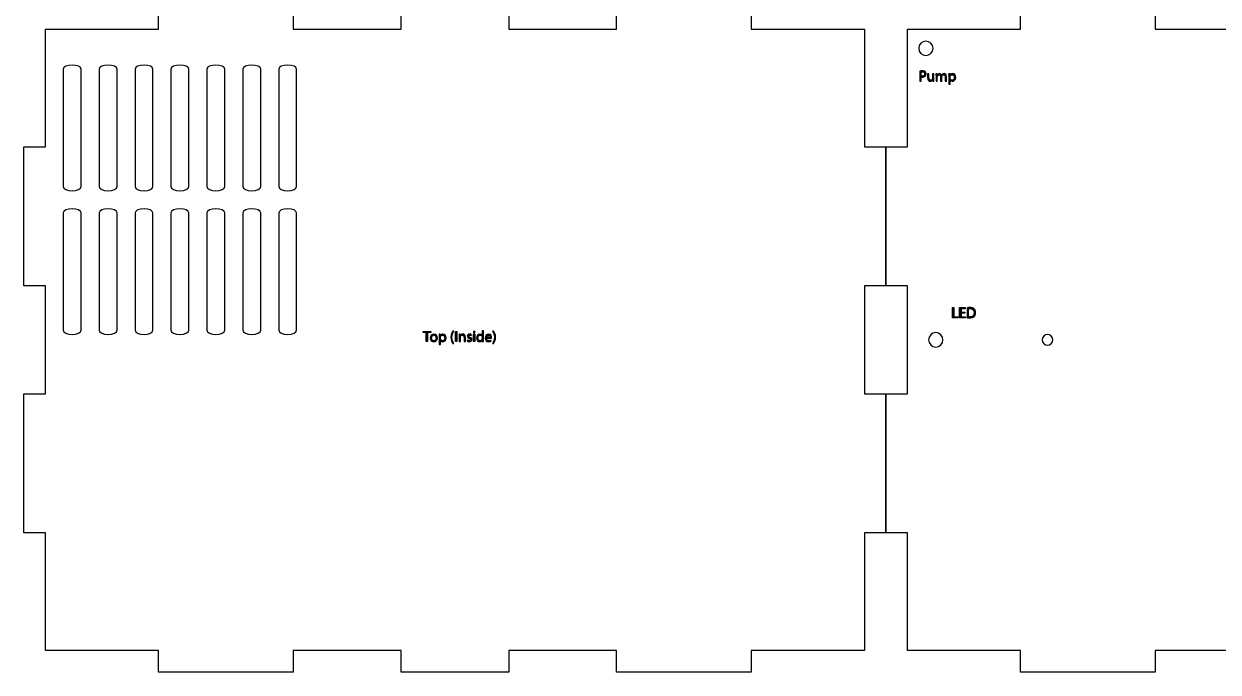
# Model space of a CAD drawing. Extents: x -743 to 1142, y -1188 to 1589.
# Drawn here: x -743 to 200, y -324 to 188 of the extents above; entities that cross this region are included whole.
import ezdxf

# ---------------------------------------------------------------- set-up
doc = ezdxf.new("R2010")
doc.units = 0
doc.header["$MEASUREMENT"] = 0
doc.layers.add('LAYER_1', color=7, linetype='CONTINUOUS')

# ---------------------------------------------------------------- blocks, each defined once
blk = doc.blocks.new('BLOCK_6')
at = {"layer": 'LAYER_1', "color": 7}
blk.add_lwpolyline([(-726.01, 183.49), (-636.72, 183.49), (-636.72, 200.5), (-530.42, 200.5), (-530.42, 183.49), (-445.38, 183.49), (-445.38, 200.5), (-360.34, 200.5), (-360.34, 183.49), (-275.3, 183.49), (-275.3, 200.5), (-169, 200.5), (-169, 183.49), (-79.71, 183.49), (-79.71, 90.66), (-62.7, 90.66), (-62.7, -19.18), (-79.71, -19.18), (-79.71, -104.22), (-62.7, -104.22), (-62.7, -214.07), (-79.71, -214.07), (-79.71, -306.9), (-169, -306.9), (-169, -323.91), (-275.3, -323.91), (-275.3, -306.9), (-360.34, -306.9), (-360.34, -323.91), (-445.38, -323.91), (-445.38, -306.9), (-530.42, -306.9), (-530.42, -323.91), (-636.72, -323.91), (-636.72, -306.9), (-726.01, -306.9), (-726.01, -214.07), (-743.02, -214.07), (-743.02, -104.22), (-726.01, -104.22), (-726.01, -19.18), (-743.02, -19.18), (-743.02, 90.66), (-726.01, 90.66), (-726.01, 183.49)], dxfattribs=at)
blk = doc.blocks.new('BLOCK_7')
at = {"layer": 'LAYER_1', "color": 7}
blk.add_lwpolyline([(-45.7, 183.49), (43.6, 183.49), (43.6, 200.5), (149.89, 200.5), (149.89, 183.49), (234.93, 183.49), (234.93, 200.5), (319.97, 200.5), (319.97, 183.49), (405.01, 183.49), (405.01, 200.5), (511.31, 200.5), (511.31, 183.49), (600.6, 183.49), (600.6, 90.66), (617.61, 90.66), (617.61, -19.18), (600.6, -19.18), (600.6, -104.22), (617.61, -104.22), (617.61, -214.07), (600.6, -214.07), (600.6, -306.9), (511.31, -306.9), (511.31, -323.91), (405.01, -323.91), (405.01, -306.9), (319.97, -306.9), (319.97, -323.91), (234.93, -323.91), (234.93, -306.9), (149.89, -306.9), (149.89, -323.91), (43.6, -323.91), (43.6, -306.9), (-45.7, -306.9), (-45.7, -214.07), (-62.7, -214.07), (-62.7, -104.22), (-45.7, -104.22), (-45.7, -19.18), (-62.7, -19.18), (-62.7, 90.66), (-45.7, 90.66), (-45.7, 183.49)], dxfattribs=at)
blk = doc.blocks.new('BLOCK_8')
at = {"layer": 'LAYER_1'}
h = blk.add_hatch(color=1, dxfattribs=at)
h.dxf.hatch_style = 2
h.paths.add_polyline_path([(-425.43, -55.93), (-427.89, -55.93), (-427.89, -55.04), (-421.9, -55.04), (-421.9, -55.93), (-424.37, -55.93), (-424.37, -63.12), (-425.43, -63.12)])
h = blk.add_hatch(color=1, dxfattribs=at)
h.dxf.hatch_style = 2
edge = h.paths.add_edge_path()
edge.add_spline(control_points=[(-403.65, -54.8), (-404.53, -55.99), (-405.15, -57.53), (-405.15, -59.72), (-405.15, -61.85), (-404.49, -63.38), (-403.65, -64.57), (-403.65, -64.57), (-404.47, -64.57), (-404.47, -64.57), (-405.22, -63.58), (-406.04, -62.04), (-406.04, -59.71), (-406.02, -57.35), (-405.22, -55.81), (-404.47, -54.8), (-404.47, -54.8), (-403.65, -54.8), (-403.65, -54.8)], knot_values=[0, 0, 0, 0, 1, 1, 1, 2, 2, 2, 3, 3, 3, 4, 4, 4, 5, 5, 5, 6, 6, 6, 6], degree=3, periodic=1)
h = blk.add_hatch(color=1, dxfattribs=at)
h.dxf.hatch_style = 2
h.paths.add_polyline_path([(-401.44, -55.04), (-401.44, -63.12), (-402.5, -63.12), (-402.5, -55.04)])
h = blk.add_hatch(color=1, dxfattribs=at)
h.dxf.hatch_style = 2
edge = h.paths.add_edge_path()
edge.add_spline(control_points=[(-386.95, -55.69), (-386.95, -56.05), (-387.2, -56.33), (-387.62, -56.33), (-388, -56.33), (-388.25, -56.05), (-388.25, -55.69), (-388.25, -55.33), (-387.99, -55.03), (-387.59, -55.03), (-387.21, -55.03), (-386.95, -55.32), (-386.95, -55.69)], knot_values=[0, 0, 0, 0, 1, 1, 1, 2, 2, 2, 3, 3, 3, 4, 4, 4, 4], degree=3, periodic=1)
h.paths.add_polyline_path([(-388.12, -63.12), (-388.12, -57.32), (-387.07, -57.32), (-387.07, -63.12)])
h = blk.add_hatch(color=1, dxfattribs=at)
h.dxf.hatch_style = 2
edge = h.paths.add_edge_path()
edge.add_spline(control_points=[(-380.31, -54.61), (-380.31, -54.61), (-380.31, -61.62), (-380.31, -61.62), (-380.31, -62.14), (-380.29, -62.73), (-380.26, -63.12), (-380.26, -63.12), (-381.2, -63.12), (-381.2, -63.12), (-381.2, -63.12), (-381.25, -62.12), (-381.25, -62.12), (-381.25, -62.12), (-381.28, -62.12), (-381.28, -62.12), (-381.6, -62.76), (-382.29, -63.25), (-383.24, -63.25), (-384.64, -63.25), (-385.73, -62.07), (-385.73, -60.3), (-385.74, -58.37), (-384.53, -57.2), (-383.13, -57.2), (-382.23, -57.2), (-381.64, -57.62), (-381.38, -58.07), (-381.38, -58.07), (-381.35, -58.07), (-381.35, -58.07), (-381.35, -58.07), (-381.35, -54.61), (-381.35, -54.61), (-381.35, -54.61), (-380.31, -54.61), (-380.31, -54.61)], knot_values=[0, 0, 0, 0, 1, 1, 1, 2, 2, 2, 3, 3, 3, 4, 4, 4, 5, 5, 5, 6, 6, 6, 7, 7, 7, 8, 8, 8, 9, 9, 9, 10, 10, 10, 11, 11, 11, 12, 12, 12, 12], degree=3, periodic=1)
edge = h.paths.add_edge_path()
edge.add_spline(control_points=[(-381.35, -59.68), (-381.35, -59.55), (-381.37, -59.37), (-381.4, -59.24), (-381.56, -58.58), (-382.13, -58.03), (-382.93, -58.03), (-384.02, -58.03), (-384.67, -58.99), (-384.67, -60.26), (-384.67, -61.43), (-384.08, -62.4), (-382.95, -62.4), (-382.24, -62.4), (-381.6, -61.92), (-381.4, -61.14), (-381.37, -61), (-381.35, -60.86), (-381.35, -60.69), (-381.35, -60.69), (-381.35, -59.68), (-381.35, -59.68)], knot_values=[0, 0, 0, 0, 1, 1, 1, 2, 2, 2, 3, 3, 3, 4, 4, 4, 5, 5, 5, 6, 6, 6, 7, 7, 7, 7], degree=3, periodic=1)
h = blk.add_hatch(color=1, dxfattribs=at)
h.dxf.hatch_style = 2
edge = h.paths.add_edge_path()
edge.add_spline(control_points=[(-373.17, -64.57), (-372.33, -63.39), (-371.67, -61.84), (-371.67, -59.68), (-371.67, -57.52), (-372.32, -56), (-373.17, -54.8), (-373.17, -54.8), (-372.35, -54.8), (-372.35, -54.8), (-371.6, -55.78), (-370.78, -57.33), (-370.78, -59.68), (-370.79, -62.03), (-371.6, -63.57), (-372.35, -64.57), (-372.35, -64.57), (-373.17, -64.57), (-373.17, -64.57)], knot_values=[0, 0, 0, 0, 1, 1, 1, 2, 2, 2, 3, 3, 3, 4, 4, 4, 5, 5, 5, 6, 6, 6, 6], degree=3, periodic=1)
h = blk.add_hatch(color=1, dxfattribs=at)
h.dxf.hatch_style = 2
edge = h.paths.add_edge_path()
edge.add_spline(control_points=[(-416.64, -60.17), (-416.64, -62.32), (-418.13, -63.25), (-419.53, -63.25), (-421.08, -63.25), (-422.31, -62.1), (-422.31, -60.27), (-422.31, -58.34), (-421.02, -57.2), (-419.43, -57.2), (-417.76, -57.2), (-416.64, -58.41), (-416.64, -60.17)], knot_values=[0, 0, 0, 0, 1, 1, 1, 2, 2, 2, 3, 3, 3, 4, 4, 4, 4], degree=3, periodic=1)
edge = h.paths.add_edge_path()
edge.add_spline(control_points=[(-421.23, -60.23), (-421.23, -61.5), (-420.51, -62.46), (-419.48, -62.46), (-418.47, -62.46), (-417.71, -61.52), (-417.71, -60.21), (-417.71, -59.23), (-418.21, -57.99), (-419.45, -57.99), (-420.69, -57.99), (-421.23, -59.14), (-421.23, -60.23)], knot_values=[0, 0, 0, 0, 1, 1, 1, 2, 2, 2, 3, 3, 3, 4, 4, 4, 4], degree=3, periodic=1)
h = blk.add_hatch(color=1, dxfattribs=at)
h.dxf.hatch_style = 2
edge = h.paths.add_edge_path()
edge.add_spline(control_points=[(-415.3, -59.21), (-415.3, -58.47), (-415.32, -57.87), (-415.35, -57.32), (-415.35, -57.32), (-414.41, -57.32), (-414.41, -57.32), (-414.41, -57.32), (-414.35, -58.31), (-414.35, -58.31), (-414.35, -58.31), (-414.33, -58.31), (-414.33, -58.31), (-413.91, -57.61), (-413.21, -57.2), (-412.27, -57.2), (-410.85, -57.2), (-409.8, -58.39), (-409.8, -60.14), (-409.8, -62.22), (-411.08, -63.25), (-412.45, -63.25), (-413.21, -63.25), (-413.89, -62.92), (-414.23, -62.34), (-414.23, -62.34), (-414.26, -62.34), (-414.26, -62.34), (-414.26, -62.34), (-414.26, -65.5), (-414.26, -65.5), (-414.26, -65.5), (-415.3, -65.5), (-415.3, -65.5), (-415.3, -65.5), (-415.3, -59.21), (-415.3, -59.21)], knot_values=[0, 0, 0, 0, 1, 1, 1, 2, 2, 2, 3, 3, 3, 4, 4, 4, 5, 5, 5, 6, 6, 6, 7, 7, 7, 8, 8, 8, 9, 9, 9, 10, 10, 10, 11, 11, 11, 12, 12, 12, 12], degree=3, periodic=1)
edge = h.paths.add_edge_path()
edge.add_spline(control_points=[(-414.26, -60.76), (-414.26, -60.92), (-414.25, -61.06), (-414.21, -61.19), (-414.02, -61.92), (-413.38, -62.43), (-412.63, -62.43), (-411.51, -62.43), (-410.86, -61.52), (-410.86, -60.18), (-410.86, -59.03), (-411.47, -58.04), (-412.59, -58.04), (-413.31, -58.04), (-413.99, -58.54), (-414.19, -59.33), (-414.22, -59.46), (-414.26, -59.62), (-414.26, -59.75), (-414.26, -59.75), (-414.26, -60.76), (-414.26, -60.76)], knot_values=[0, 0, 0, 0, 1, 1, 1, 2, 2, 2, 3, 3, 3, 4, 4, 4, 5, 5, 5, 6, 6, 6, 7, 7, 7, 7], degree=3, periodic=1)
h = blk.add_hatch(color=1, dxfattribs=at)
h.dxf.hatch_style = 2
edge = h.paths.add_edge_path()
edge.add_spline(control_points=[(-399.53, -58.89), (-399.53, -58.28), (-399.54, -57.8), (-399.58, -57.32), (-399.58, -57.32), (-398.65, -57.32), (-398.65, -57.32), (-398.65, -57.32), (-398.59, -58.28), (-398.59, -58.28), (-398.59, -58.28), (-398.56, -58.28), (-398.56, -58.28), (-398.27, -57.74), (-397.6, -57.2), (-396.64, -57.2), (-395.84, -57.2), (-394.59, -57.68), (-394.59, -59.67), (-394.59, -59.67), (-394.59, -63.12), (-394.59, -63.12), (-394.59, -63.12), (-395.65, -63.12), (-395.65, -63.12), (-395.65, -63.12), (-395.65, -59.78), (-395.65, -59.78), (-395.65, -58.84), (-396, -58.06), (-396.99, -58.06), (-397.67, -58.06), (-398.21, -58.55), (-398.41, -59.14), (-398.45, -59.27), (-398.48, -59.45), (-398.48, -59.63), (-398.48, -59.63), (-398.48, -63.12), (-398.48, -63.12), (-398.48, -63.12), (-399.53, -63.12), (-399.53, -63.12), (-399.53, -63.12), (-399.53, -58.89), (-399.53, -58.89)], knot_values=[0, 0, 0, 0, 1, 1, 1, 2, 2, 2, 3, 3, 3, 4, 4, 4, 5, 5, 5, 6, 6, 6, 7, 7, 7, 8, 8, 8, 9, 9, 9, 10, 10, 10, 11, 11, 11, 12, 12, 12, 13, 13, 13, 14, 14, 14, 15, 15, 15, 15], degree=3, periodic=1)
h = blk.add_hatch(color=1, dxfattribs=at)
h.dxf.hatch_style = 2
edge = h.paths.add_edge_path()
edge.add_spline(control_points=[(-393.02, -62.06), (-392.69, -62.25), (-392.14, -62.46), (-391.61, -62.46), (-390.86, -62.46), (-390.5, -62.09), (-390.5, -61.6), (-390.5, -61.1), (-390.8, -60.83), (-391.57, -60.54), (-392.62, -60.16), (-393.11, -59.6), (-393.11, -58.9), (-393.11, -57.97), (-392.35, -57.2), (-391.11, -57.2), (-390.52, -57.2), (-390.01, -57.35), (-389.69, -57.56), (-389.69, -57.56), (-389.95, -58.33), (-389.95, -58.33), (-390.17, -58.18), (-390.59, -57.98), (-391.13, -57.98), (-391.76, -57.98), (-392.09, -58.34), (-392.09, -58.77), (-392.09, -59.25), (-391.76, -59.46), (-391, -59.76), (-390.01, -60.14), (-389.48, -60.64), (-389.48, -61.5), (-389.48, -62.54), (-390.28, -63.25), (-391.64, -63.25), (-392.27, -63.25), (-392.86, -63.09), (-393.27, -62.85), (-393.27, -62.85), (-393.02, -62.06), (-393.02, -62.06)], knot_values=[0, 0, 0, 0, 1, 1, 1, 2, 2, 2, 3, 3, 3, 4, 4, 4, 5, 5, 5, 6, 6, 6, 7, 7, 7, 8, 8, 8, 9, 9, 9, 10, 10, 10, 11, 11, 11, 12, 12, 12, 13, 13, 13, 14, 14, 14, 14], degree=3, periodic=1)
h = blk.add_hatch(color=1, dxfattribs=at)
h.dxf.hatch_style = 2
edge = h.paths.add_edge_path()
edge.add_spline(control_points=[(-377.96, -60.41), (-377.93, -61.84), (-377.03, -62.43), (-375.97, -62.43), (-375.21, -62.43), (-374.74, -62.3), (-374.36, -62.13), (-374.36, -62.13), (-374.17, -62.88), (-374.17, -62.88), (-374.54, -63.05), (-375.19, -63.25), (-376.11, -63.25), (-377.9, -63.25), (-378.97, -62.07), (-378.97, -60.32), (-378.97, -58.57), (-377.93, -57.2), (-376.24, -57.2), (-374.34, -57.2), (-373.84, -58.85), (-373.84, -59.92), (-373.84, -60.14), (-373.86, -60.29), (-373.88, -60.41), (-373.88, -60.41), (-377.96, -60.41), (-377.96, -60.41)], knot_values=[0, 0, 0, 0, 1, 1, 1, 2, 2, 2, 3, 3, 3, 4, 4, 4, 5, 5, 5, 6, 6, 6, 7, 7, 7, 8, 8, 8, 9, 9, 9, 9], degree=3, periodic=1)
edge = h.paths.add_edge_path()
edge.add_spline(control_points=[(-374.86, -59.66), (-374.85, -59), (-375.14, -57.95), (-376.33, -57.95), (-377.41, -57.95), (-377.86, -58.93), (-377.95, -59.66), (-377.95, -59.66), (-374.86, -59.66), (-374.86, -59.66)], knot_values=[0, 0, 0, 0, 1, 1, 1, 2, 2, 2, 3, 3, 3, 3], degree=3, periodic=1)
for points in [[(-425.43, -55.93), (-427.89, -55.93), (-427.89, -55.04), (-421.9, -55.04), (-421.9, -55.93), (-424.37, -55.93), (-424.37, -63.12), (-425.43, -63.12), (-425.43, -55.93)], [(-401.44, -55.04), (-401.44, -63.12), (-402.5, -63.12), (-402.5, -55.04), (-401.44, -55.04)], [(-388.12, -63.12), (-388.12, -57.32), (-387.07, -57.32), (-387.07, -63.12), (-388.12, -63.12)]]:
    blk.add_lwpolyline(points, dxfattribs=at)
for points, knots in [([(-403.65, -54.8), (-404.53, -55.99), (-405.15, -57.53), (-405.15, -59.72), (-405.15, -61.85), (-404.49, -63.38), (-403.65, -64.57), (-403.65, -64.57), (-404.47, -64.57), (-404.47, -64.57), (-405.22, -63.58), (-406.04, -62.04), (-406.04, -59.71), (-406.02, -57.35), (-405.22, -55.81), (-404.47, -54.8), (-404.47, -54.8), (-403.65, -54.8), (-403.65, -54.8)], [0, 0, 0, 0, 1, 1, 1, 2, 2, 2, 3, 3, 3, 4, 4, 4, 5, 5, 5, 6, 6, 6, 6]), ([(-386.95, -55.69), (-386.95, -56.05), (-387.2, -56.33), (-387.62, -56.33), (-388, -56.33), (-388.25, -56.05), (-388.25, -55.69), (-388.25, -55.33), (-387.99, -55.03), (-387.59, -55.03), (-387.21, -55.03), (-386.95, -55.32), (-386.95, -55.69)], [0, 0, 0, 0, 1, 1, 1, 2, 2, 2, 3, 3, 3, 4, 4, 4, 4]), ([(-380.31, -54.61), (-380.31, -54.61), (-380.31, -61.62), (-380.31, -61.62), (-380.31, -62.14), (-380.29, -62.73), (-380.26, -63.12), (-380.26, -63.12), (-381.2, -63.12), (-381.2, -63.12), (-381.2, -63.12), (-381.25, -62.12), (-381.25, -62.12), (-381.25, -62.12), (-381.28, -62.12), (-381.28, -62.12), (-381.6, -62.76), (-382.29, -63.25), (-383.24, -63.25), (-384.64, -63.25), (-385.73, -62.07), (-385.73, -60.3), (-385.74, -58.37), (-384.53, -57.2), (-383.13, -57.2), (-382.23, -57.2), (-381.64, -57.62), (-381.38, -58.07), (-381.38, -58.07), (-381.35, -58.07), (-381.35, -58.07), (-381.35, -58.07), (-381.35, -54.61), (-381.35, -54.61), (-381.35, -54.61), (-380.31, -54.61), (-380.31, -54.61)], [0, 0, 0, 0, 1, 1, 1, 2, 2, 2, 3, 3, 3, 4, 4, 4, 5, 5, 5, 6, 6, 6, 7, 7, 7, 8, 8, 8, 9, 9, 9, 10, 10, 10, 11, 11, 11, 12, 12, 12, 12]), ([(-373.17, -64.57), (-372.33, -63.39), (-371.67, -61.84), (-371.67, -59.68), (-371.67, -57.52), (-372.32, -56), (-373.17, -54.8), (-373.17, -54.8), (-372.35, -54.8), (-372.35, -54.8), (-371.6, -55.78), (-370.78, -57.33), (-370.78, -59.68), (-370.79, -62.03), (-371.6, -63.57), (-372.35, -64.57), (-372.35, -64.57), (-373.17, -64.57), (-373.17, -64.57)], [0, 0, 0, 0, 1, 1, 1, 2, 2, 2, 3, 3, 3, 4, 4, 4, 5, 5, 5, 6, 6, 6, 6]), ([(-416.64, -60.17), (-416.64, -62.32), (-418.13, -63.25), (-419.53, -63.25), (-421.08, -63.25), (-422.31, -62.1), (-422.31, -60.27), (-422.31, -58.34), (-421.02, -57.2), (-419.43, -57.2), (-417.76, -57.2), (-416.64, -58.41), (-416.64, -60.17)], [0, 0, 0, 0, 1, 1, 1, 2, 2, 2, 3, 3, 3, 4, 4, 4, 4]), ([(-421.23, -60.23), (-421.23, -61.5), (-420.51, -62.46), (-419.48, -62.46), (-418.47, -62.46), (-417.71, -61.52), (-417.71, -60.21), (-417.71, -59.23), (-418.21, -57.99), (-419.45, -57.99), (-420.69, -57.99), (-421.23, -59.14), (-421.23, -60.23)], [0, 0, 0, 0, 1, 1, 1, 2, 2, 2, 3, 3, 3, 4, 4, 4, 4]), ([(-415.3, -59.21), (-415.3, -58.47), (-415.32, -57.87), (-415.35, -57.32), (-415.35, -57.32), (-414.41, -57.32), (-414.41, -57.32), (-414.41, -57.32), (-414.35, -58.31), (-414.35, -58.31), (-414.35, -58.31), (-414.33, -58.31), (-414.33, -58.31), (-413.91, -57.61), (-413.21, -57.2), (-412.27, -57.2), (-410.85, -57.2), (-409.8, -58.39), (-409.8, -60.14), (-409.8, -62.22), (-411.08, -63.25), (-412.45, -63.25), (-413.21, -63.25), (-413.89, -62.92), (-414.23, -62.34), (-414.23, -62.34), (-414.26, -62.34), (-414.26, -62.34), (-414.26, -62.34), (-414.26, -65.5), (-414.26, -65.5), (-414.26, -65.5), (-415.3, -65.5), (-415.3, -65.5), (-415.3, -65.5), (-415.3, -59.21), (-415.3, -59.21)], [0, 0, 0, 0, 1, 1, 1, 2, 2, 2, 3, 3, 3, 4, 4, 4, 5, 5, 5, 6, 6, 6, 7, 7, 7, 8, 8, 8, 9, 9, 9, 10, 10, 10, 11, 11, 11, 12, 12, 12, 12]), ([(-414.26, -60.76), (-414.26, -60.92), (-414.25, -61.06), (-414.21, -61.19), (-414.02, -61.92), (-413.38, -62.43), (-412.63, -62.43), (-411.51, -62.43), (-410.86, -61.52), (-410.86, -60.18), (-410.86, -59.03), (-411.47, -58.04), (-412.59, -58.04), (-413.31, -58.04), (-413.99, -58.54), (-414.19, -59.33), (-414.22, -59.46), (-414.26, -59.62), (-414.26, -59.75), (-414.26, -59.75), (-414.26, -60.76), (-414.26, -60.76)], [0, 0, 0, 0, 1, 1, 1, 2, 2, 2, 3, 3, 3, 4, 4, 4, 5, 5, 5, 6, 6, 6, 7, 7, 7, 7]), ([(-399.53, -58.89), (-399.53, -58.28), (-399.54, -57.8), (-399.58, -57.32), (-399.58, -57.32), (-398.65, -57.32), (-398.65, -57.32), (-398.65, -57.32), (-398.59, -58.28), (-398.59, -58.28), (-398.59, -58.28), (-398.56, -58.28), (-398.56, -58.28), (-398.27, -57.74), (-397.6, -57.2), (-396.64, -57.2), (-395.84, -57.2), (-394.59, -57.68), (-394.59, -59.67), (-394.59, -59.67), (-394.59, -63.12), (-394.59, -63.12), (-394.59, -63.12), (-395.65, -63.12), (-395.65, -63.12), (-395.65, -63.12), (-395.65, -59.78), (-395.65, -59.78), (-395.65, -58.84), (-396, -58.06), (-396.99, -58.06), (-397.67, -58.06), (-398.21, -58.55), (-398.41, -59.14), (-398.45, -59.27), (-398.48, -59.45), (-398.48, -59.63), (-398.48, -59.63), (-398.48, -63.12), (-398.48, -63.12), (-398.48, -63.12), (-399.53, -63.12), (-399.53, -63.12), (-399.53, -63.12), (-399.53, -58.89), (-399.53, -58.89)], [0, 0, 0, 0, 1, 1, 1, 2, 2, 2, 3, 3, 3, 4, 4, 4, 5, 5, 5, 6, 6, 6, 7, 7, 7, 8, 8, 8, 9, 9, 9, 10, 10, 10, 11, 11, 11, 12, 12, 12, 13, 13, 13, 14, 14, 14, 15, 15, 15, 15]), ([(-393.02, -62.06), (-392.69, -62.25), (-392.14, -62.46), (-391.61, -62.46), (-390.86, -62.46), (-390.5, -62.09), (-390.5, -61.6), (-390.5, -61.1), (-390.8, -60.83), (-391.57, -60.54), (-392.62, -60.16), (-393.11, -59.6), (-393.11, -58.9), (-393.11, -57.97), (-392.35, -57.2), (-391.11, -57.2), (-390.52, -57.2), (-390.01, -57.35), (-389.69, -57.56), (-389.69, -57.56), (-389.95, -58.33), (-389.95, -58.33), (-390.17, -58.18), (-390.59, -57.98), (-391.13, -57.98), (-391.76, -57.98), (-392.09, -58.34), (-392.09, -58.77), (-392.09, -59.25), (-391.76, -59.46), (-391, -59.76), (-390.01, -60.14), (-389.48, -60.64), (-389.48, -61.5), (-389.48, -62.54), (-390.28, -63.25), (-391.64, -63.25), (-392.27, -63.25), (-392.86, -63.09), (-393.27, -62.85), (-393.27, -62.85), (-393.02, -62.06), (-393.02, -62.06)], [0, 0, 0, 0, 1, 1, 1, 2, 2, 2, 3, 3, 3, 4, 4, 4, 5, 5, 5, 6, 6, 6, 7, 7, 7, 8, 8, 8, 9, 9, 9, 10, 10, 10, 11, 11, 11, 12, 12, 12, 13, 13, 13, 14, 14, 14, 14]), ([(-381.35, -59.68), (-381.35, -59.55), (-381.37, -59.37), (-381.4, -59.24), (-381.56, -58.58), (-382.13, -58.03), (-382.93, -58.03), (-384.02, -58.03), (-384.67, -58.99), (-384.67, -60.26), (-384.67, -61.43), (-384.08, -62.4), (-382.95, -62.4), (-382.24, -62.4), (-381.6, -61.92), (-381.4, -61.14), (-381.37, -61), (-381.35, -60.86), (-381.35, -60.69), (-381.35, -60.69), (-381.35, -59.68), (-381.35, -59.68)], [0, 0, 0, 0, 1, 1, 1, 2, 2, 2, 3, 3, 3, 4, 4, 4, 5, 5, 5, 6, 6, 6, 7, 7, 7, 7]), ([(-377.96, -60.41), (-377.93, -61.84), (-377.03, -62.43), (-375.97, -62.43), (-375.21, -62.43), (-374.74, -62.3), (-374.36, -62.13), (-374.36, -62.13), (-374.17, -62.88), (-374.17, -62.88), (-374.54, -63.05), (-375.19, -63.25), (-376.11, -63.25), (-377.9, -63.25), (-378.97, -62.07), (-378.97, -60.32), (-378.97, -58.57), (-377.93, -57.2), (-376.24, -57.2), (-374.34, -57.2), (-373.84, -58.85), (-373.84, -59.92), (-373.84, -60.14), (-373.86, -60.29), (-373.88, -60.41), (-373.88, -60.41), (-377.96, -60.41), (-377.96, -60.41)], [0, 0, 0, 0, 1, 1, 1, 2, 2, 2, 3, 3, 3, 4, 4, 4, 5, 5, 5, 6, 6, 6, 7, 7, 7, 8, 8, 8, 9, 9, 9, 9]), ([(-374.86, -59.66), (-374.85, -59), (-375.14, -57.95), (-376.33, -57.95), (-377.41, -57.95), (-377.86, -58.93), (-377.95, -59.66), (-377.95, -59.66), (-374.86, -59.66), (-374.86, -59.66)], [0, 0, 0, 0, 1, 1, 1, 2, 2, 2, 3, 3, 3, 3])]:
    blk.add_open_spline(points, degree=3, knots=knots, dxfattribs=at)
blk = doc.blocks.new('BLOCK_16')
at = {"layer": 'LAYER_1'}
h = blk.add_hatch(color=1, dxfattribs=at)
h.dxf.hatch_style = 2
edge = h.paths.add_edge_path()
edge.add_spline(control_points=[(-35.92, 150.4), (-35.41, 150.49), (-34.75, 150.56), (-33.91, 150.56), (-32.88, 150.56), (-32.13, 150.32), (-31.65, 149.89), (-31.22, 149.5), (-30.94, 148.91), (-30.94, 148.2), (-30.94, 147.46), (-31.16, 146.89), (-31.56, 146.47), (-32.13, 145.88), (-33.02, 145.58), (-34.03, 145.58), (-34.35, 145.58), (-34.63, 145.59), (-34.87, 145.65), (-34.87, 145.65), (-34.87, 142.41), (-34.87, 142.41), (-34.87, 142.41), (-35.92, 142.41), (-35.92, 142.41), (-35.92, 142.41), (-35.92, 150.4), (-35.92, 150.4)], knot_values=[0, 0, 0, 0, 1, 1, 1, 2, 2, 2, 3, 3, 3, 4, 4, 4, 5, 5, 5, 6, 6, 6, 7, 7, 7, 8, 8, 8, 9, 9, 9, 9], degree=3, periodic=1)
edge = h.paths.add_edge_path()
edge.add_spline(control_points=[(-34.87, 146.5), (-34.65, 146.44), (-34.36, 146.42), (-34.01, 146.42), (-32.75, 146.42), (-31.98, 147.04), (-31.98, 148.13), (-31.98, 149.21), (-32.75, 149.73), (-33.89, 149.73), (-34.35, 149.73), (-34.69, 149.69), (-34.87, 149.65), (-34.87, 149.65), (-34.87, 146.5), (-34.87, 146.5)], knot_values=[0, 0, 0, 0, 1, 1, 1, 2, 2, 2, 3, 3, 3, 4, 4, 4, 5, 5, 5, 5], degree=3, periodic=1)
h = blk.add_hatch(color=1, dxfattribs=at)
h.dxf.hatch_style = 2
edge = h.paths.add_edge_path()
edge.add_spline(control_points=[(-24.89, 144.01), (-24.89, 143.4), (-24.88, 142.87), (-24.84, 142.41), (-24.84, 142.41), (-25.78, 142.41), (-25.78, 142.41), (-25.78, 142.41), (-25.84, 143.36), (-25.84, 143.36), (-25.84, 143.36), (-25.86, 143.36), (-25.86, 143.36), (-26.13, 142.89), (-26.75, 142.28), (-27.78, 142.28), (-28.69, 142.28), (-29.79, 142.8), (-29.79, 144.83), (-29.79, 144.83), (-29.79, 148.22), (-29.79, 148.22), (-29.79, 148.22), (-28.73, 148.22), (-28.73, 148.22), (-28.73, 148.22), (-28.73, 145.02), (-28.73, 145.02), (-28.73, 143.91), (-28.38, 143.16), (-27.43, 143.16), (-26.73, 143.16), (-26.24, 143.65), (-26.04, 144.13), (-25.98, 144.27), (-25.95, 144.46), (-25.95, 144.67), (-25.95, 144.67), (-25.95, 148.22), (-25.95, 148.22), (-25.95, 148.22), (-24.89, 148.22), (-24.89, 148.22), (-24.89, 148.22), (-24.89, 144.01), (-24.89, 144.01)], knot_values=[0, 0, 0, 0, 1, 1, 1, 2, 2, 2, 3, 3, 3, 4, 4, 4, 5, 5, 5, 6, 6, 6, 7, 7, 7, 8, 8, 8, 9, 9, 9, 10, 10, 10, 11, 11, 11, 12, 12, 12, 13, 13, 13, 14, 14, 14, 15, 15, 15, 15], degree=3, periodic=1)
h = blk.add_hatch(color=1, dxfattribs=at)
h.dxf.hatch_style = 2
edge = h.paths.add_edge_path()
edge.add_spline(control_points=[(-23.14, 146.65), (-23.14, 147.26), (-23.16, 147.74), (-23.19, 148.22), (-23.19, 148.22), (-22.26, 148.22), (-22.26, 148.22), (-22.26, 148.22), (-22.21, 147.27), (-22.21, 147.27), (-22.21, 147.27), (-22.18, 147.27), (-22.18, 147.27), (-21.85, 147.82), (-21.31, 148.34), (-20.34, 148.34), (-19.56, 148.34), (-18.96, 147.86), (-18.71, 147.18), (-18.71, 147.18), (-18.69, 147.18), (-18.69, 147.18), (-18.51, 147.51), (-18.27, 147.75), (-18.03, 147.93), (-17.68, 148.2), (-17.31, 148.34), (-16.76, 148.34), (-15.98, 148.34), (-14.84, 147.83), (-14.84, 145.82), (-14.84, 145.82), (-14.84, 142.41), (-14.84, 142.41), (-14.84, 142.41), (-15.87, 142.41), (-15.87, 142.41), (-15.87, 142.41), (-15.87, 145.69), (-15.87, 145.69), (-15.87, 146.82), (-16.29, 147.48), (-17.13, 147.48), (-17.74, 147.48), (-18.2, 147.03), (-18.39, 146.53), (-18.44, 146.37), (-18.47, 146.19), (-18.47, 146), (-18.47, 146), (-18.47, 142.41), (-18.47, 142.41), (-18.47, 142.41), (-19.5, 142.41), (-19.5, 142.41), (-19.5, 142.41), (-19.5, 145.89), (-19.5, 145.89), (-19.5, 146.82), (-19.91, 147.48), (-20.71, 147.48), (-21.36, 147.48), (-21.85, 146.95), (-22.02, 146.42), (-22.08, 146.28), (-22.11, 146.08), (-22.11, 145.9), (-22.11, 145.9), (-22.11, 142.41), (-22.11, 142.41), (-22.11, 142.41), (-23.14, 142.41), (-23.14, 142.41), (-23.14, 142.41), (-23.14, 146.65), (-23.14, 146.65)], knot_values=[0, 0, 0, 0, 1, 1, 1, 2, 2, 2, 3, 3, 3, 4, 4, 4, 5, 5, 5, 6, 6, 6, 7, 7, 7, 8, 8, 8, 9, 9, 9, 10, 10, 10, 11, 11, 11, 12, 12, 12, 13, 13, 13, 14, 14, 14, 15, 15, 15, 16, 16, 16, 17, 17, 17, 18, 18, 18, 19, 19, 19, 20, 20, 20, 21, 21, 21, 22, 22, 22, 23, 23, 23, 24, 24, 24, 25, 25, 25, 25], degree=3, periodic=1)
h = blk.add_hatch(color=1, dxfattribs=at)
h.dxf.hatch_style = 2
edge = h.paths.add_edge_path()
edge.add_spline(control_points=[(-13.13, 146.32), (-13.13, 147.07), (-13.15, 147.67), (-13.18, 148.22), (-13.18, 148.22), (-12.24, 148.22), (-12.24, 148.22), (-12.24, 148.22), (-12.18, 147.22), (-12.18, 147.22), (-12.18, 147.22), (-12.16, 147.22), (-12.16, 147.22), (-11.74, 147.93), (-11.04, 148.34), (-10.1, 148.34), (-8.68, 148.34), (-7.62, 147.15), (-7.62, 145.4), (-7.62, 143.31), (-8.91, 142.28), (-10.28, 142.28), (-11.04, 142.28), (-11.71, 142.62), (-12.06, 143.19), (-12.06, 143.19), (-12.09, 143.19), (-12.09, 143.19), (-12.09, 143.19), (-12.09, 140.04), (-12.09, 140.04), (-12.09, 140.04), (-13.13, 140.04), (-13.13, 140.04), (-13.13, 140.04), (-13.13, 146.32), (-13.13, 146.32)], knot_values=[0, 0, 0, 0, 1, 1, 1, 2, 2, 2, 3, 3, 3, 4, 4, 4, 5, 5, 5, 6, 6, 6, 7, 7, 7, 8, 8, 8, 9, 9, 9, 10, 10, 10, 11, 11, 11, 12, 12, 12, 12], degree=3, periodic=1)
edge = h.paths.add_edge_path()
edge.add_spline(control_points=[(-12.09, 144.78), (-12.09, 144.62), (-12.07, 144.48), (-12.04, 144.34), (-11.85, 143.61), (-11.21, 143.11), (-10.46, 143.11), (-9.34, 143.11), (-8.69, 144.02), (-8.69, 145.35), (-8.69, 146.5), (-9.3, 147.5), (-10.42, 147.5), (-11.14, 147.5), (-11.82, 147), (-12.01, 146.2), (-12.05, 146.07), (-12.09, 145.92), (-12.09, 145.78), (-12.09, 145.78), (-12.09, 144.78), (-12.09, 144.78)], knot_values=[0, 0, 0, 0, 1, 1, 1, 2, 2, 2, 3, 3, 3, 4, 4, 4, 5, 5, 5, 6, 6, 6, 7, 7, 7, 7], degree=3, periodic=1)
for points, knots in [([(-35.92, 150.4), (-35.41, 150.49), (-34.75, 150.56), (-33.91, 150.56), (-32.88, 150.56), (-32.13, 150.32), (-31.65, 149.89), (-31.22, 149.5), (-30.94, 148.91), (-30.94, 148.2), (-30.94, 147.46), (-31.16, 146.89), (-31.56, 146.47), (-32.13, 145.88), (-33.02, 145.58), (-34.03, 145.58), (-34.35, 145.58), (-34.63, 145.59), (-34.87, 145.65), (-34.87, 145.65), (-34.87, 142.41), (-34.87, 142.41), (-34.87, 142.41), (-35.92, 142.41), (-35.92, 142.41), (-35.92, 142.41), (-35.92, 150.4), (-35.92, 150.4)], [0, 0, 0, 0, 1, 1, 1, 2, 2, 2, 3, 3, 3, 4, 4, 4, 5, 5, 5, 6, 6, 6, 7, 7, 7, 8, 8, 8, 9, 9, 9, 9]), ([(-34.87, 146.5), (-34.65, 146.44), (-34.36, 146.42), (-34.01, 146.42), (-32.75, 146.42), (-31.98, 147.04), (-31.98, 148.13), (-31.98, 149.21), (-32.75, 149.73), (-33.89, 149.73), (-34.35, 149.73), (-34.69, 149.69), (-34.87, 149.65), (-34.87, 149.65), (-34.87, 146.5), (-34.87, 146.5)], [0, 0, 0, 0, 1, 1, 1, 2, 2, 2, 3, 3, 3, 4, 4, 4, 5, 5, 5, 5]), ([(-24.89, 144.01), (-24.89, 143.4), (-24.88, 142.87), (-24.84, 142.41), (-24.84, 142.41), (-25.78, 142.41), (-25.78, 142.41), (-25.78, 142.41), (-25.84, 143.36), (-25.84, 143.36), (-25.84, 143.36), (-25.86, 143.36), (-25.86, 143.36), (-26.13, 142.89), (-26.75, 142.28), (-27.78, 142.28), (-28.69, 142.28), (-29.79, 142.8), (-29.79, 144.83), (-29.79, 144.83), (-29.79, 148.22), (-29.79, 148.22), (-29.79, 148.22), (-28.73, 148.22), (-28.73, 148.22), (-28.73, 148.22), (-28.73, 145.02), (-28.73, 145.02), (-28.73, 143.91), (-28.38, 143.16), (-27.43, 143.16), (-26.73, 143.16), (-26.24, 143.65), (-26.04, 144.13), (-25.98, 144.27), (-25.95, 144.46), (-25.95, 144.67), (-25.95, 144.67), (-25.95, 148.22), (-25.95, 148.22), (-25.95, 148.22), (-24.89, 148.22), (-24.89, 148.22), (-24.89, 148.22), (-24.89, 144.01), (-24.89, 144.01)], [0, 0, 0, 0, 1, 1, 1, 2, 2, 2, 3, 3, 3, 4, 4, 4, 5, 5, 5, 6, 6, 6, 7, 7, 7, 8, 8, 8, 9, 9, 9, 10, 10, 10, 11, 11, 11, 12, 12, 12, 13, 13, 13, 14, 14, 14, 15, 15, 15, 15]), ([(-23.14, 146.65), (-23.14, 147.26), (-23.16, 147.74), (-23.19, 148.22), (-23.19, 148.22), (-22.26, 148.22), (-22.26, 148.22), (-22.26, 148.22), (-22.21, 147.27), (-22.21, 147.27), (-22.21, 147.27), (-22.18, 147.27), (-22.18, 147.27), (-21.85, 147.82), (-21.31, 148.34), (-20.34, 148.34), (-19.56, 148.34), (-18.96, 147.86), (-18.71, 147.18), (-18.71, 147.18), (-18.69, 147.18), (-18.69, 147.18), (-18.51, 147.51), (-18.27, 147.75), (-18.03, 147.93), (-17.68, 148.2), (-17.31, 148.34), (-16.76, 148.34), (-15.98, 148.34), (-14.84, 147.83), (-14.84, 145.82), (-14.84, 145.82), (-14.84, 142.41), (-14.84, 142.41), (-14.84, 142.41), (-15.87, 142.41), (-15.87, 142.41), (-15.87, 142.41), (-15.87, 145.69), (-15.87, 145.69), (-15.87, 146.82), (-16.29, 147.48), (-17.13, 147.48), (-17.74, 147.48), (-18.2, 147.03), (-18.39, 146.53), (-18.44, 146.37), (-18.47, 146.19), (-18.47, 146), (-18.47, 146), (-18.47, 142.41), (-18.47, 142.41), (-18.47, 142.41), (-19.5, 142.41), (-19.5, 142.41), (-19.5, 142.41), (-19.5, 145.89), (-19.5, 145.89), (-19.5, 146.82), (-19.91, 147.48), (-20.71, 147.48), (-21.36, 147.48), (-21.85, 146.95), (-22.02, 146.42), (-22.08, 146.28), (-22.11, 146.08), (-22.11, 145.9), (-22.11, 145.9), (-22.11, 142.41), (-22.11, 142.41), (-22.11, 142.41), (-23.14, 142.41), (-23.14, 142.41), (-23.14, 142.41), (-23.14, 146.65), (-23.14, 146.65)], [0, 0, 0, 0, 1, 1, 1, 2, 2, 2, 3, 3, 3, 4, 4, 4, 5, 5, 5, 6, 6, 6, 7, 7, 7, 8, 8, 8, 9, 9, 9, 10, 10, 10, 11, 11, 11, 12, 12, 12, 13, 13, 13, 14, 14, 14, 15, 15, 15, 16, 16, 16, 17, 17, 17, 18, 18, 18, 19, 19, 19, 20, 20, 20, 21, 21, 21, 22, 22, 22, 23, 23, 23, 24, 24, 24, 25, 25, 25, 25]), ([(-13.13, 146.32), (-13.13, 147.07), (-13.15, 147.67), (-13.18, 148.22), (-13.18, 148.22), (-12.24, 148.22), (-12.24, 148.22), (-12.24, 148.22), (-12.18, 147.22), (-12.18, 147.22), (-12.18, 147.22), (-12.16, 147.22), (-12.16, 147.22), (-11.74, 147.93), (-11.04, 148.34), (-10.1, 148.34), (-8.68, 148.34), (-7.62, 147.15), (-7.62, 145.4), (-7.62, 143.31), (-8.91, 142.28), (-10.28, 142.28), (-11.04, 142.28), (-11.71, 142.62), (-12.06, 143.19), (-12.06, 143.19), (-12.09, 143.19), (-12.09, 143.19), (-12.09, 143.19), (-12.09, 140.04), (-12.09, 140.04), (-12.09, 140.04), (-13.13, 140.04), (-13.13, 140.04), (-13.13, 140.04), (-13.13, 146.32), (-13.13, 146.32)], [0, 0, 0, 0, 1, 1, 1, 2, 2, 2, 3, 3, 3, 4, 4, 4, 5, 5, 5, 6, 6, 6, 7, 7, 7, 8, 8, 8, 9, 9, 9, 10, 10, 10, 11, 11, 11, 12, 12, 12, 12]), ([(-12.09, 144.78), (-12.09, 144.62), (-12.07, 144.48), (-12.04, 144.34), (-11.85, 143.61), (-11.21, 143.11), (-10.46, 143.11), (-9.34, 143.11), (-8.69, 144.02), (-8.69, 145.35), (-8.69, 146.5), (-9.3, 147.5), (-10.42, 147.5), (-11.14, 147.5), (-11.82, 147), (-12.01, 146.2), (-12.05, 146.07), (-12.09, 145.92), (-12.09, 145.78), (-12.09, 145.78), (-12.09, 144.78), (-12.09, 144.78)], [0, 0, 0, 0, 1, 1, 1, 2, 2, 2, 3, 3, 3, 4, 4, 4, 5, 5, 5, 6, 6, 6, 7, 7, 7, 7])]:
    blk.add_open_spline(points, degree=3, knots=knots, dxfattribs=at)
blk = doc.blocks.new('BLOCK_17')
at = {"layer": 'LAYER_1'}
h = blk.add_hatch(color=1, dxfattribs=at)
h.dxf.hatch_style = 2
h.paths.add_polyline_path([(-10.14, -36.33), (-9.08, -36.33), (-9.08, -43.54), (-5.63, -43.54), (-5.63, -44.42), (-10.14, -44.42)])
h = blk.add_hatch(color=1, dxfattribs=at)
h.dxf.hatch_style = 2
h.paths.add_polyline_path([(-0.29, -40.63), (-3.42, -40.63), (-3.42, -43.54), (0.08, -43.54), (0.08, -44.42), (-4.48, -44.42), (-4.48, -36.33), (-0.1, -36.33), (-0.1, -37.21), (-3.42, -37.21), (-3.42, -39.76), (-0.29, -39.76)])
h = blk.add_hatch(color=1, dxfattribs=at)
h.dxf.hatch_style = 2
edge = h.paths.add_edge_path()
edge.add_spline(control_points=[(1.44, -36.45), (2.08, -36.34), (2.83, -36.27), (3.66, -36.27), (5.16, -36.27), (6.23, -36.63), (6.93, -37.28), (7.67, -37.94), (8.08, -38.88), (8.08, -40.18), (8.08, -41.5), (7.67, -42.58), (6.92, -43.32), (6.15, -44.08), (4.91, -44.49), (3.34, -44.49), (2.58, -44.49), (1.97, -44.45), (1.44, -44.39), (1.44, -44.39), (1.44, -36.45), (1.44, -36.45)], knot_values=[0, 0, 0, 0, 1, 1, 1, 2, 2, 2, 3, 3, 3, 4, 4, 4, 5, 5, 5, 6, 6, 6, 7, 7, 7, 7], degree=3, periodic=1)
edge = h.paths.add_edge_path()
edge.add_spline(control_points=[(2.48, -43.6), (2.75, -43.64), (3.13, -43.65), (3.54, -43.65), (5.78, -43.65), (6.98, -42.4), (6.98, -40.22), (6.99, -38.31), (5.91, -37.1), (3.71, -37.1), (3.17, -37.1), (2.76, -37.15), (2.48, -37.21), (2.48, -37.21), (2.48, -43.6), (2.48, -43.6)], knot_values=[0, 0, 0, 0, 1, 1, 1, 2, 2, 2, 3, 3, 3, 4, 4, 4, 5, 5, 5, 5], degree=3, periodic=1)
for points in [[(-10.14, -36.33), (-9.08, -36.33), (-9.08, -43.54), (-5.63, -43.54), (-5.63, -44.42), (-10.14, -44.42), (-10.14, -36.33)], [(-0.29, -40.63), (-3.42, -40.63), (-3.42, -43.54), (0.08, -43.54), (0.08, -44.42), (-4.48, -44.42), (-4.48, -36.33), (-0.1, -36.33), (-0.1, -37.21), (-3.42, -37.21), (-3.42, -39.76), (-0.29, -39.76), (-0.29, -40.63)]]:
    blk.add_lwpolyline(points, dxfattribs=at)
for points, knots in [([(1.44, -36.45), (2.08, -36.34), (2.83, -36.27), (3.66, -36.27), (5.16, -36.27), (6.23, -36.63), (6.93, -37.28), (7.67, -37.94), (8.08, -38.88), (8.08, -40.18), (8.08, -41.5), (7.67, -42.58), (6.92, -43.32), (6.15, -44.08), (4.91, -44.49), (3.34, -44.49), (2.58, -44.49), (1.97, -44.45), (1.44, -44.39), (1.44, -44.39), (1.44, -36.45), (1.44, -36.45)], [0, 0, 0, 0, 1, 1, 1, 2, 2, 2, 3, 3, 3, 4, 4, 4, 5, 5, 5, 6, 6, 6, 7, 7, 7, 7]), ([(2.48, -43.6), (2.75, -43.64), (3.13, -43.65), (3.54, -43.65), (5.78, -43.65), (6.98, -42.4), (6.98, -40.22), (6.99, -38.31), (5.91, -37.1), (3.71, -37.1), (3.17, -37.1), (2.76, -37.15), (2.48, -37.21), (2.48, -37.21), (2.48, -43.6), (2.48, -43.6)], [0, 0, 0, 0, 1, 1, 1, 2, 2, 2, 3, 3, 3, 4, 4, 4, 5, 5, 5, 5])]:
    blk.add_open_spline(points, degree=3, knots=knots, dxfattribs=at)

msp = doc.modelspace()

# ---------------------------------------------------------------- linework, layer by layer
at = {"layer": 'LAYER_1', "color": 7}
for points, knots in [([(-31.16, 174), (-28.03, 174), (-25.49, 171.46), (-25.49, 168.33), (-25.49, 165.2), (-28.03, 162.66), (-31.16, 162.66), (-34.29, 162.66), (-36.83, 165.2), (-36.83, 168.33), (-36.83, 171.46), (-34.29, 174), (-31.16, 174)], [0, 0, 0, 0, 1, 1, 1, 2, 2, 2, 3, 3, 3, 4, 4, 4, 4]), ([(-697.83, 59.28), (-697.83, 57.42), (-701, 55.91), (-704.91, 55.91), (-704.91, 55.91), (-704.91, 55.91), (-704.91, 55.91), (-708.83, 55.91), (-712, 57.42), (-712, 59.28), (-712, 59.28), (-712, 151.75), (-712, 151.75), (-712, 153.61), (-708.83, 155.12), (-704.91, 155.12), (-704.91, 155.12), (-704.91, 155.12), (-704.91, 155.12), (-701, 155.12), (-697.83, 153.61), (-697.83, 151.75), (-697.83, 151.75), (-697.83, 59.28), (-697.83, 59.28)], [0, 0, 0, 0, 1, 1, 1, 2, 2, 2, 3, 3, 3, 4, 4, 4, 5, 5, 5, 6, 6, 6, 7, 7, 7, 8, 8, 8, 8]), ([(-669.48, 59.28), (-669.48, 57.42), (-672.65, 55.91), (-676.57, 55.91), (-676.57, 55.91), (-676.57, 55.91), (-676.57, 55.91), (-680.48, 55.91), (-683.65, 57.42), (-683.65, 59.28), (-683.65, 59.28), (-683.65, 151.75), (-683.65, 151.75), (-683.65, 153.61), (-680.48, 155.12), (-676.57, 155.12), (-676.57, 155.12), (-676.57, 155.12), (-676.57, 155.12), (-672.65, 155.12), (-669.48, 153.61), (-669.48, 151.75), (-669.48, 151.75), (-669.48, 59.28), (-669.48, 59.28)], [0, 0, 0, 0, 1, 1, 1, 2, 2, 2, 3, 3, 3, 4, 4, 4, 5, 5, 5, 6, 6, 6, 7, 7, 7, 8, 8, 8, 8]), ([(-641.14, 59.28), (-641.14, 57.42), (-644.31, 55.91), (-648.22, 55.91), (-648.22, 55.91), (-648.22, 55.91), (-648.22, 55.91), (-652.13, 55.91), (-655.31, 57.42), (-655.31, 59.28), (-655.31, 59.28), (-655.31, 151.75), (-655.31, 151.75), (-655.31, 153.61), (-652.13, 155.12), (-648.22, 155.12), (-648.22, 155.12), (-648.22, 155.12), (-648.22, 155.12), (-644.31, 155.12), (-641.14, 153.61), (-641.14, 151.75), (-641.14, 151.75), (-641.14, 59.28), (-641.14, 59.28)], [0, 0, 0, 0, 1, 1, 1, 2, 2, 2, 3, 3, 3, 4, 4, 4, 5, 5, 5, 6, 6, 6, 7, 7, 7, 8, 8, 8, 8]), ([(-612.79, 59.28), (-612.79, 57.42), (-615.96, 55.91), (-619.88, 55.91), (-619.88, 55.91), (-619.88, 55.91), (-619.88, 55.91), (-623.79, 55.91), (-626.96, 57.42), (-626.96, 59.28), (-626.96, 59.28), (-626.96, 151.75), (-626.96, 151.75), (-626.96, 153.61), (-623.79, 155.12), (-619.88, 155.12), (-619.88, 155.12), (-619.88, 155.12), (-619.88, 155.12), (-615.96, 155.12), (-612.79, 153.61), (-612.79, 151.75), (-612.79, 151.75), (-612.79, 59.28), (-612.79, 59.28)], [0, 0, 0, 0, 1, 1, 1, 2, 2, 2, 3, 3, 3, 4, 4, 4, 5, 5, 5, 6, 6, 6, 7, 7, 7, 8, 8, 8, 8]), ([(-584.44, 59.28), (-584.44, 57.42), (-587.62, 55.91), (-591.53, 55.91), (-591.53, 55.91), (-591.53, 55.91), (-591.53, 55.91), (-595.44, 55.91), (-598.61, 57.42), (-598.61, 59.28), (-598.61, 59.28), (-598.61, 151.75), (-598.61, 151.75), (-598.61, 153.61), (-595.44, 155.12), (-591.53, 155.12), (-591.53, 155.12), (-591.53, 155.12), (-591.53, 155.12), (-587.62, 155.12), (-584.44, 153.61), (-584.44, 151.75), (-584.44, 151.75), (-584.44, 59.28), (-584.44, 59.28)], [0, 0, 0, 0, 1, 1, 1, 2, 2, 2, 3, 3, 3, 4, 4, 4, 5, 5, 5, 6, 6, 6, 7, 7, 7, 8, 8, 8, 8]), ([(-556.1, 59.28), (-556.1, 57.42), (-559.27, 55.91), (-563.18, 55.91), (-563.18, 55.91), (-563.18, 55.91), (-563.18, 55.91), (-567.1, 55.91), (-570.27, 57.42), (-570.27, 59.28), (-570.27, 59.28), (-570.27, 151.75), (-570.27, 151.75), (-570.27, 153.61), (-567.1, 155.12), (-563.18, 155.12), (-563.18, 155.12), (-563.18, 155.12), (-563.18, 155.12), (-559.27, 155.12), (-556.1, 153.61), (-556.1, 151.75), (-556.1, 151.75), (-556.1, 59.28), (-556.1, 59.28)], [0, 0, 0, 0, 1, 1, 1, 2, 2, 2, 3, 3, 3, 4, 4, 4, 5, 5, 5, 6, 6, 6, 7, 7, 7, 8, 8, 8, 8]), ([(-527.75, 59.28), (-527.75, 57.42), (-530.92, 55.91), (-534.84, 55.91), (-534.84, 55.91), (-534.84, 55.91), (-534.84, 55.91), (-538.75, 55.91), (-541.92, 57.42), (-541.92, 59.28), (-541.92, 59.28), (-541.92, 151.75), (-541.92, 151.75), (-541.92, 153.61), (-538.75, 155.12), (-534.84, 155.12), (-534.84, 155.12), (-534.84, 155.12), (-534.84, 155.12), (-530.92, 155.12), (-527.75, 153.61), (-527.75, 151.75), (-527.75, 151.75), (-527.75, 59.28), (-527.75, 59.28)], [0, 0, 0, 0, 1, 1, 1, 2, 2, 2, 3, 3, 3, 4, 4, 4, 5, 5, 5, 6, 6, 6, 7, 7, 7, 8, 8, 8, 8]), ([(-697.83, -54.11), (-697.83, -55.97), (-701, -57.48), (-704.91, -57.48), (-704.91, -57.48), (-704.91, -57.48), (-704.91, -57.48), (-708.83, -57.48), (-712, -55.97), (-712, -54.11), (-712, -54.11), (-712, 38.37), (-712, 38.37), (-712, 40.22), (-708.83, 41.73), (-704.91, 41.73), (-704.91, 41.73), (-704.91, 41.73), (-704.91, 41.73), (-701, 41.73), (-697.83, 40.22), (-697.83, 38.37), (-697.83, 38.37), (-697.83, -54.11), (-697.83, -54.11)], [0, 0, 0, 0, 1, 1, 1, 2, 2, 2, 3, 3, 3, 4, 4, 4, 5, 5, 5, 6, 6, 6, 7, 7, 7, 8, 8, 8, 8]), ([(-669.48, -54.11), (-669.48, -55.97), (-672.65, -57.48), (-676.57, -57.48), (-676.57, -57.48), (-676.57, -57.48), (-676.57, -57.48), (-680.48, -57.48), (-683.65, -55.97), (-683.65, -54.11), (-683.65, -54.11), (-683.65, 38.37), (-683.65, 38.37), (-683.65, 40.22), (-680.48, 41.73), (-676.57, 41.73), (-676.57, 41.73), (-676.57, 41.73), (-676.57, 41.73), (-672.65, 41.73), (-669.48, 40.22), (-669.48, 38.37), (-669.48, 38.37), (-669.48, -54.11), (-669.48, -54.11)], [0, 0, 0, 0, 1, 1, 1, 2, 2, 2, 3, 3, 3, 4, 4, 4, 5, 5, 5, 6, 6, 6, 7, 7, 7, 8, 8, 8, 8]), ([(-641.14, -54.11), (-641.14, -55.97), (-644.31, -57.48), (-648.22, -57.48), (-648.22, -57.48), (-648.22, -57.48), (-648.22, -57.48), (-652.13, -57.48), (-655.31, -55.97), (-655.31, -54.11), (-655.31, -54.11), (-655.31, 38.37), (-655.31, 38.37), (-655.31, 40.22), (-652.13, 41.73), (-648.22, 41.73), (-648.22, 41.73), (-648.22, 41.73), (-648.22, 41.73), (-644.31, 41.73), (-641.14, 40.22), (-641.14, 38.37), (-641.14, 38.37), (-641.14, -54.11), (-641.14, -54.11)], [0, 0, 0, 0, 1, 1, 1, 2, 2, 2, 3, 3, 3, 4, 4, 4, 5, 5, 5, 6, 6, 6, 7, 7, 7, 8, 8, 8, 8]), ([(-612.79, -54.11), (-612.79, -55.97), (-615.96, -57.48), (-619.88, -57.48), (-619.88, -57.48), (-619.88, -57.48), (-619.88, -57.48), (-623.79, -57.48), (-626.96, -55.97), (-626.96, -54.11), (-626.96, -54.11), (-626.96, 38.37), (-626.96, 38.37), (-626.96, 40.22), (-623.79, 41.73), (-619.88, 41.73), (-619.88, 41.73), (-619.88, 41.73), (-619.88, 41.73), (-615.96, 41.73), (-612.79, 40.22), (-612.79, 38.37), (-612.79, 38.37), (-612.79, -54.11), (-612.79, -54.11)], [0, 0, 0, 0, 1, 1, 1, 2, 2, 2, 3, 3, 3, 4, 4, 4, 5, 5, 5, 6, 6, 6, 7, 7, 7, 8, 8, 8, 8]), ([(-584.44, -54.11), (-584.44, -55.97), (-587.62, -57.48), (-591.53, -57.48), (-591.53, -57.48), (-591.53, -57.48), (-591.53, -57.48), (-595.44, -57.48), (-598.61, -55.97), (-598.61, -54.11), (-598.61, -54.11), (-598.61, 38.37), (-598.61, 38.37), (-598.61, 40.22), (-595.44, 41.73), (-591.53, 41.73), (-591.53, 41.73), (-591.53, 41.73), (-591.53, 41.73), (-587.62, 41.73), (-584.44, 40.22), (-584.44, 38.37), (-584.44, 38.37), (-584.44, -54.11), (-584.44, -54.11)], [0, 0, 0, 0, 1, 1, 1, 2, 2, 2, 3, 3, 3, 4, 4, 4, 5, 5, 5, 6, 6, 6, 7, 7, 7, 8, 8, 8, 8]), ([(-556.1, -54.11), (-556.1, -55.97), (-559.27, -57.48), (-563.18, -57.48), (-563.18, -57.48), (-563.18, -57.48), (-563.18, -57.48), (-567.1, -57.48), (-570.27, -55.97), (-570.27, -54.11), (-570.27, -54.11), (-570.27, 38.37), (-570.27, 38.37), (-570.27, 40.22), (-567.1, 41.73), (-563.18, 41.73), (-563.18, 41.73), (-563.18, 41.73), (-563.18, 41.73), (-559.27, 41.73), (-556.1, 40.22), (-556.1, 38.37), (-556.1, 38.37), (-556.1, -54.11), (-556.1, -54.11)], [0, 0, 0, 0, 1, 1, 1, 2, 2, 2, 3, 3, 3, 4, 4, 4, 5, 5, 5, 6, 6, 6, 7, 7, 7, 8, 8, 8, 8]), ([(-527.75, -54.11), (-527.75, -55.97), (-530.92, -57.48), (-534.84, -57.48), (-534.84, -57.48), (-534.84, -57.48), (-534.84, -57.48), (-538.75, -57.48), (-541.92, -55.97), (-541.92, -54.11), (-541.92, -54.11), (-541.92, 38.37), (-541.92, 38.37), (-541.92, 40.22), (-538.75, 41.73), (-534.84, 41.73), (-534.84, 41.73), (-534.84, 41.73), (-534.84, 41.73), (-530.92, 41.73), (-527.75, 40.22), (-527.75, 38.37), (-527.75, 38.37), (-527.75, -54.11), (-527.75, -54.11)], [0, 0, 0, 0, 1, 1, 1, 2, 2, 2, 3, 3, 3, 4, 4, 4, 5, 5, 5, 6, 6, 6, 7, 7, 7, 8, 8, 8, 8]), ([(-23.33, -56.04), (-20.2, -56.04), (-17.67, -58.58), (-17.67, -61.71), (-17.67, -64.84), (-20.2, -67.38), (-23.33, -67.38), (-26.47, -67.38), (-29, -64.84), (-29, -61.71), (-29, -58.58), (-26.47, -56.04), (-23.33, -56.04)], [0, 0, 0, 0, 1, 1, 1, 2, 2, 2, 3, 3, 3, 4, 4, 4, 4]), ([(64.85, -57.45), (67.2, -57.45), (69.11, -59.36), (69.11, -61.7), (69.11, -64.05), (67.2, -65.96), (64.85, -65.96), (62.51, -65.96), (60.6, -64.05), (60.6, -61.7), (60.6, -59.36), (62.51, -57.45), (64.85, -57.45)], [0, 0, 0, 0, 1, 1, 1, 2, 2, 2, 3, 3, 3, 4, 4, 4, 4])]:
    msp.add_open_spline(points, degree=3, knots=knots, dxfattribs=at)

# ---------------------------------------------------------------- block references
at = {"layer": 'LAYER_1'}
for name in ['BLOCK_6', 'BLOCK_7', 'BLOCK_16', 'BLOCK_17', 'BLOCK_8']:
    msp.add_blockref(name, (0, 0), dxfattribs=at)

doc.saveas('drawing.dxf')
